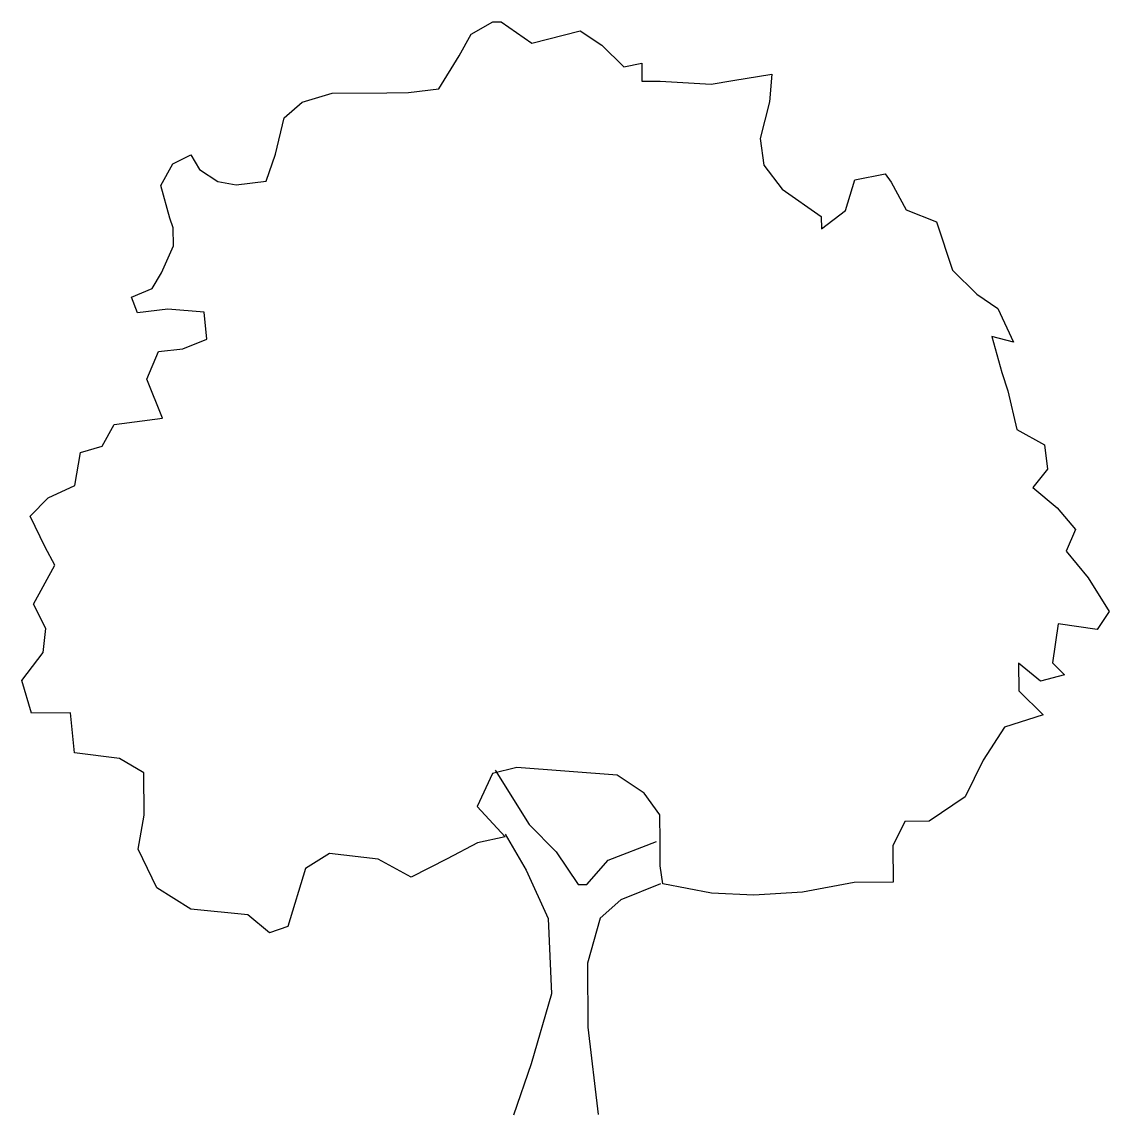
# Model space of a CAD drawing. Header units: inches. Extents: x 0 to 6.94, y 0 to 6.99.
import ezdxf

# ---------------------------------------------------------------- set-up
doc = ezdxf.new("R2010")
doc.units = ezdxf.units.IN
doc.header["$MEASUREMENT"] = 0

# ---------------------------------------------------------------- blocks, each defined once
blk = doc.blocks.new('A$C6EAD6B6C')
for p, q in [((2.8696, 6.9071), (3.0071, 6.9856)), ((3.0071, 6.9856), (3.0624, 6.986)), ((3.0624, 6.986), (3.2569, 6.8494)), ((3.2569, 6.8494), (3.5658, 6.9292)), ((3.5658, 6.9292), (3.7047, 6.8363)), ((2.7933, 6.7684), (2.8696, 6.9071)), ((3.7047, 6.8363), (3.844, 6.6992)), ((2.6623, 6.5573), (2.7933, 6.7684)), ((3.844, 6.6992), (3.9599, 6.7222)), ((3.9599, 6.7222), (3.9608, 6.6062)), ((4.5412, 6.6107), (4.7896, 6.6513)), ((4.7896, 6.6513), (4.7744, 6.4743)), ((3.9608, 6.6062), (4.0769, 6.6071)), ((4.0769, 6.6071), (4.4031, 6.5875)), ((4.4031, 6.5875), (4.5412, 6.6107)), ((1.7896, 6.4731), (1.9826, 6.5299)), ((1.9826, 6.5299), (2.3308, 6.5326)), ((2.3308, 6.5326), (2.469, 6.5337)), ((2.469, 6.5337), (2.6623, 6.5573)), ((1.6743, 6.3727), (1.7896, 6.4731)), ((4.7744, 6.4743), (4.7154, 6.2417)), ((1.6208, 6.1401), (1.6743, 6.3727)), ((4.7154, 6.2417), (4.7388, 6.0706)), ((0.8873, 5.9409), (0.9636, 6.0797)), ((0.9636, 6.0797), (1.0792, 6.1359)), ((1.0792, 6.1359), (1.1352, 6.0423)), ((1.5614, 5.9683), (1.6208, 6.1401)), ((1.1352, 6.0423), (1.2519, 5.9659)), ((4.7388, 6.0706), (4.8561, 5.9167)), ((5.32, 5.9756), (5.5131, 6.0158)), ((5.5131, 6.0158), (5.5522, 5.9609)), ((0.9442, 5.7313), (0.8873, 5.9409)), ((1.2519, 5.9659), (1.3681, 5.9447)), ((1.3681, 5.9447), (1.5614, 5.9683)), ((5.2607, 5.7817), (5.32, 5.9756)), ((5.5522, 5.9609), (5.6476, 5.7847)), ((4.8561, 5.9167), (5.1062, 5.7418)), ((0.9668, 5.6707), (0.9442, 5.7313)), ((5.1062, 5.7418), (5.1068, 5.6644)), ((5.1068, 5.6644), (5.2607, 5.7817)), ((5.6476, 5.7847), (5.8416, 5.7089)), ((0.9677, 5.5546), (0.9668, 5.6707)), ((5.8416, 5.7089), (5.9435, 5.4001)), ((0.8916, 5.3827), (0.9677, 5.5546)), ((0.8316, 5.2827), (0.8916, 5.3827)), ((5.9435, 5.4001), (6.0995, 5.2466)), ((0.6994, 5.2264), (0.8316, 5.2827)), ((6.0995, 5.2466), (6.2329, 5.1537)), ((0.7389, 5.1272), (0.6994, 5.2264)), ((0.9321, 5.1508), (0.7389, 5.1272)), ((1.1644, 5.1306), (0.9321, 5.1508)), ((1.1824, 4.9593), (1.1644, 5.1306)), ((6.2329, 5.1537), (6.3341, 4.9389)), ((6.1956, 4.9765), (6.2582, 4.7448)), ((6.3341, 4.9389), (6.1956, 4.9765)), ((0.8735, 4.8795), (1.0281, 4.8973)), ((1.0281, 4.8973), (1.1824, 4.9593)), ((0.7975, 4.7021), (0.8735, 4.8795)), ((0.8989, 4.4541), (0.7975, 4.7021)), ((6.2582, 4.7448), (6.2978, 4.6291)), ((6.2978, 4.6291), (6.355, 4.3808)), ((0.5134, 4.2742), (0.5897, 4.413)), ((0.5897, 4.413), (0.8989, 4.4541)), ((6.355, 4.3808), (6.5327, 4.2827)), ((0.3755, 4.2345), (0.5134, 4.2742)), ((6.5327, 4.2827), (6.5505, 4.128)), ((0.3385, 4.0241), (0.3755, 4.2345)), ((6.5505, 4.128), (6.4574, 4.0112)), ((0.1677, 3.9454), (0.3385, 4.0241)), ((6.4574, 4.0112), (6.6132, 3.8798)), ((0.0526, 3.8284), (0.1677, 3.9454)), ((6.6132, 3.8798), (6.7304, 3.7425)), ((0.1481, 3.6302), (0.0526, 3.8284)), ((6.7304, 3.7425), (6.6706, 3.6039)), ((0.2098, 3.5146), (0.1481, 3.6302)), ((6.6706, 3.6039), (6.8102, 3.4336)), ((0.0736, 3.2648), (0.2098, 3.5146)), ((6.8102, 3.4336), (6.9445, 3.2191)), ((0.1522, 3.1106), (0.0736, 3.2648)), ((6.9445, 3.2191), (6.868, 3.1024)), ((0.1368, 2.9558), (0.1522, 3.1106)), ((6.619, 3.1392), (6.5823, 2.8902)), ((6.868, 3.1024), (6.619, 3.1392)), ((0, 2.7778), (0.1368, 2.9558)), ((6.3667, 2.8885), (6.3681, 2.7116)), ((6.5058, 2.7735), (6.3667, 2.8885)), ((6.5823, 2.8902), (6.6602, 2.8134)), ((6.6602, 2.8134), (6.5058, 2.7735)), ((0.0624, 2.5683), (0, 2.7778)), ((6.3681, 2.7116), (6.5241, 2.5581)), ((0.3112, 2.5702), (0.0624, 2.5683)), ((0.3353, 2.3161), (0.3112, 2.5702)), ((6.5241, 2.5581), (6.2759, 2.4787)), ((6.2759, 2.4787), (6.1394, 2.2676)), ((0.623, 2.2797), (0.3353, 2.3161)), ((0.7785, 2.1869), (0.623, 2.2797)), ((6.1394, 2.2676), (6.0252, 2.0346)), ((0.7806, 1.9161), (0.7785, 2.1869)), ((3.006, 2.1823), (2.9082, 1.9715)), ((3.1605, 2.2222), (3.006, 2.1823)), ((3.0225, 2.2045), (3.2407, 1.858)), ((3.8021, 2.1719), (3.1605, 2.2222)), ((3.9743, 2.0572), (3.8021, 2.1719)), ((4.0749, 1.9198), (3.9743, 2.0572)), ((6.0252, 2.0346), (5.7942, 1.878)), ((2.9082, 1.9715), (3.0866, 1.7794)), ((0.7436, 1.7003), (0.7806, 1.9161)), ((4.0762, 1.7485), (4.0749, 1.9198)), ((3.2407, 1.858), (3.4135, 1.6825)), ((5.6395, 1.8768), (5.5633, 1.7214)), ((5.7942, 1.878), (5.6395, 1.8768)), ((3.0866, 1.7794), (2.91, 1.7393)), ((3.0865, 1.796), (3.2209, 1.5649)), ((3.7455, 1.6298), (4.0541, 1.7483)), ((4.0774, 1.5937), (4.0762, 1.7485)), ((0.8616, 1.4525), (0.7436, 1.7003)), ((2.91, 1.7393), (2.7174, 1.6383)), ((3.4135, 1.6825), (3.5533, 1.4735)), ((5.5633, 1.7214), (5.5651, 1.4893)), ((1.9654, 1.6711), (1.8113, 1.576)), ((2.2752, 1.6349), (1.9654, 1.6711)), ((2.4861, 1.5205), (2.2752, 1.6349)), ((2.7174, 1.6383), (2.4861, 1.5205)), ((3.6086, 1.474), (3.7455, 1.6298)), ((1.8113, 1.576), (1.6982, 1.2047)), ((3.2209, 1.5649), (3.3615, 1.2565)), ((4.0949, 1.4778), (4.0774, 1.5937)), ((3.5533, 1.4735), (3.6086, 1.474)), ((4.0784, 1.4776), (3.8249, 1.3762)), ((4.4049, 1.4194), (4.0949, 1.4778)), ((5.3164, 1.4873), (4.9853, 1.4239)), ((5.5651, 1.4893), (5.3164, 1.4873)), ((1.0782, 1.316), (0.8616, 1.4525)), ((4.6759, 1.4049), (4.4049, 1.4194)), ((4.9853, 1.4239), (4.6759, 1.4049)), ((3.8249, 1.3762), (3.6931, 1.2591)), ((1.4433, 1.2801), (1.0782, 1.316)), ((1.5824, 1.1651), (1.4433, 1.2801)), ((3.6931, 1.2591), (3.6125, 0.971)), ((1.6982, 1.2047), (1.5824, 1.1651)), ((3.3615, 1.2565), (3.3819, 0.7757)), ((3.6125, 0.971), (3.6157, 0.562)), ((3.3819, 0.7757), (3.2527, 0.327)), ((3.6157, 0.562), (3.6809, 0.0042)), ((3.2527, 0.327), (3.1392, 0))]:
    blk.add_line(p, q)

msp = doc.modelspace()

# ---------------------------------------------------------------- block references
msp.add_blockref('A$C6EAD6B6C', (0, 0))

doc.saveas('drawing.dxf')
